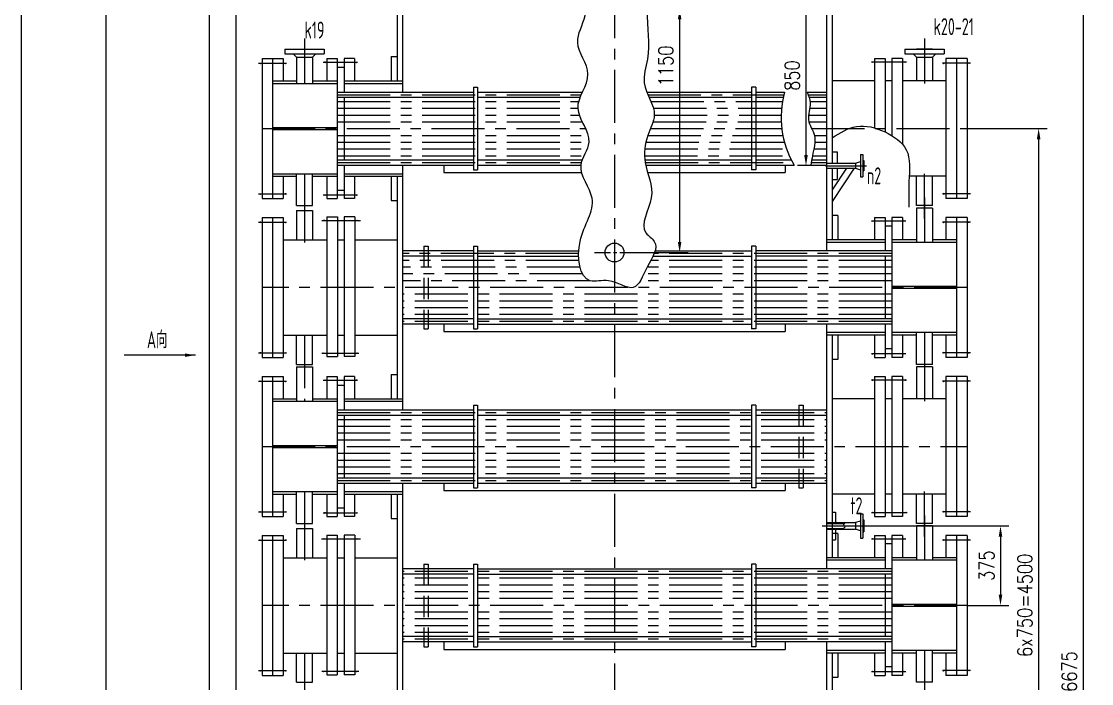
# Model space of a CAD drawing. Header units: millimetres. Extents: x -400 to 11480, y -400 to 24820.
# Drawn here: x -400 to 4649, y 9112 to 12236 of the extents above; entities that cross this region are included whole.
import ezdxf

# ---------------------------------------------------------------- set-up
doc = ezdxf.new("R2010")
doc.units = ezdxf.units.MM
doc.header["$LTSCALE"] = 200
doc.linetypes.add('CENTER', pattern=[2, 1.25, -0.25, 0.25, -0.25])
doc.linetypes.add('DASHED', pattern=[0.75, 0.5, -0.25])
for name, color, linetype in [('1轮廓实线层', 7, 'Continuous'), ('2细线层', 4, 'Continuous'), ('3中心线层', 1, 'CENTER'), ('4虚线层', 6, 'DASHED'), ('6文字层', 3, 'Continuous'), ('7标注层', 4, 'Continuous'), ('图框层', 7, 'Continuous')]:
    doc.layers.add(name, color=color, linetype=linetype)
doc.styles.add('PC_TEXTSTYLE', font='isocp.shx', dxfattribs={"width": 0.8, "bigfont": 'hzfs.shx'})
doc.styles.add('TH_GBDIM', font='romans.shx', dxfattribs={"width": 0.8, "bigfont": 'gbcbig.shx'})
doc.dimstyles.new('TH_GBDIM', dxfattribs={"dimscale": 20, "dimtxt": 3.5, "dimasz": 2.5, "dimexe": 2, "dimexo": 0, "dimgap": 1.5, "dimtad": 1, "dimdec": 1, "dimzin": 0, "dimdsep": 46, "dimtxsty": 'TH_GBDIM', "dimcen": 2.5, "dimclrd": 130, "dimclre": 130, "dimclrt": 3, "dimadec": 0, "dimazin": 0, "dimtfac": 0.714286, "dimtdec": 1, "dimtmove": 0, "dimatfit": 3, "dimfxl": 0, "dimtzin": 0, "dimlwd": -1, "dimlwe": -1, "dimarcsym": 0})

# ---------------------------------------------------------------- blocks, each defined once
blk = doc.blocks.new('*D36')
at = {"layer": '7标注层', "color": 130}
for p, q in [((3398.1, 12405.7), (3261.3, 12405.7)), ((3301.3, 12355.7), (3301.3, 11605.7)), ((3398.1, 11555.7), (3261.3, 11555.7))]:
    blk.add_line(p, q, dxfattribs=at)
for points in [[(3293, 12355.7), (3309.7, 12355.7), (3301.3, 12405.7)], [(3293, 11605.7), (3309.7, 11605.7), (3301.3, 11555.7)]]:
    blk.add_solid(points, dxfattribs=at)
at = {"layer": 'Defpoints', "color": 0}
for p in [(3398.1, 12405.7), (3301.3, 11555.7), (3398.1, 11555.7)]:
    blk.add_point(p, dxfattribs=at)
at = {"layer": '7标注层', "color": 3, "insert": (3236.3, 11980.7), "char_height": 70, "attachment_point": 5, "rotation": 90, "style": 'TH_GBDIM'}
blk.add_mtext('850{}{}', dxfattribs=at)
blk = doc.blocks.new('*D37')
at = {"layer": '7标注层', "color": 130}
for p, q in [((3603.9, 9855.7), (4258.9, 9855.7)), ((4218.9, 9805.7), (4218.9, 9530.7)), ((4061.1, 9480.7), (4258.9, 9480.7))]:
    blk.add_line(p, q, dxfattribs=at)
for points in [[(4210.5, 9805.7), (4227.2, 9805.7), (4218.9, 9855.7)], [(4210.5, 9530.7), (4227.2, 9530.7), (4218.9, 9480.7)]]:
    blk.add_solid(points, dxfattribs=at)
at = {"layer": 'Defpoints', "color": 0}
for p in [(3603.9, 9855.7), (4061.1, 9480.7), (4218.9, 9480.7)]:
    blk.add_point(p, dxfattribs=at)
at = {"layer": '7标注层', "color": 3, "insert": (4153.9, 9668.2), "char_height": 70, "attachment_point": 5, "rotation": 90, "style": 'TH_GBDIM'}
blk.add_mtext('375{}{}', dxfattribs=at)
blk = doc.blocks.new('*D38')
at = {"layer": '7标注层', "color": 130}
for p, q in [((4061.1, 11730.7), (4438.8, 11730.7)), ((4398.8, 11680.7), (4398.8, 7280.7)), ((4061.1, 7230.7), (4438.8, 7230.7))]:
    blk.add_line(p, q, dxfattribs=at)
for points in [[(4390.5, 11680.7), (4407.1, 11680.7), (4398.8, 11730.7)], [(4390.5, 7280.7), (4407.1, 7280.7), (4398.8, 7230.7)]]:
    blk.add_solid(points, dxfattribs=at)
at = {"layer": 'Defpoints', "color": 0}
for p in [(4061.1, 11730.7), (4061.1, 7230.7), (4398.8, 7230.7)]:
    blk.add_point(p, dxfattribs=at)
at = {"layer": '7标注层', "color": 3, "insert": (4333.8, 9480.7), "char_height": 70, "attachment_point": 5, "rotation": 90, "style": 'TH_GBDIM'}
blk.add_mtext('6x750=4500{}{}', dxfattribs=at)
blk = doc.blocks.new('*D149')
at = {"layer": '7标注层', "color": 130}
for p, q in [((1770.1, 22841.7), (572.2, 22841.7)), ((612.2, 22791.7), (612.2, 4080.7)), ((1234.1, 4030.7), (572.2, 4030.7))]:
    blk.add_line(p, q, dxfattribs=at)
for points in [[(603.9, 22791.7), (620.5, 22791.7), (612.2, 22841.7)], [(603.9, 4080.7), (620.5, 4080.7), (612.2, 4030.7)]]:
    blk.add_solid(points, dxfattribs=at)
at = {"layer": 'Defpoints', "color": 0}
for p in [(1770.1, 22841.7), (612.2, 4030.7), (1234.1, 4030.7)]:
    blk.add_point(p, dxfattribs=at)
at = {"layer": '7标注层', "color": 3, "insert": (547.2, 13436.2), "char_height": 70, "attachment_point": 5, "rotation": 90, "style": 'TH_GBDIM'}
blk.add_mtext('18811{}{}', dxfattribs=at)
blk = doc.blocks.new('*D150')
at = {"layer": '7标注层', "color": 130}
for p, q in [((2310.6, 23907.2), (445.3, 23907.2)), ((485.3, 23857.2), (485.3, 4080.7)), ((1234.1, 4030.7), (445.3, 4030.7))]:
    blk.add_line(p, q, dxfattribs=at)
for points in [[(477, 23857.2), (493.7, 23857.2), (485.3, 23907.2)], [(477, 4080.7), (493.7, 4080.7), (485.3, 4030.7)]]:
    blk.add_solid(points, dxfattribs=at)
at = {"layer": 'Defpoints', "color": 0}
for p in [(2310.6, 23907.2), (485.3, 4030.7), (1234.1, 4030.7)]:
    blk.add_point(p, dxfattribs=at)
at = {"layer": '7标注层', "color": 3, "insert": (420.3, 13968.9), "char_height": 70, "attachment_point": 5, "rotation": 90, "style": 'TH_GBDIM'}
blk.add_mtext('19891{}{}', dxfattribs=at)
blk = doc.blocks.new('*D172')
at = {"layer": '7标注层', "color": 130}
for p, q in [((3398.1, 12505.7), (4648.6, 12505.7)), ((4608.6, 12455.7), (4608.6, 5880.7)), ((3424.1, 5830.7), (4648.6, 5830.7))]:
    blk.add_line(p, q, dxfattribs=at)
for points in [[(4600.3, 12455.7), (4616.9, 12455.7), (4608.6, 12505.7)], [(4600.3, 5880.7), (4616.9, 5880.7), (4608.6, 5830.7)]]:
    blk.add_solid(points, dxfattribs=at)
at = {"layer": 'Defpoints', "color": 0}
for p in [(3398.1, 12505.7), (3424.1, 5830.7), (4608.6, 5830.7)]:
    blk.add_point(p, dxfattribs=at)
at = {"layer": '7标注层', "color": 3, "insert": (4543.6, 9168.2), "char_height": 70, "attachment_point": 5, "rotation": 90, "style": 'TH_GBDIM'}
blk.add_mtext('6675{}{}', dxfattribs=at)
blk = doc.blocks.new('*D199')
at = {"layer": '7标注层', "color": 130}
for p, q in [((2492.6, 12295.7), (2745.2, 12295.7)), ((2705.2, 12245.7), (2705.2, 11195.7)), ((2492.6, 11145.7), (2745.2, 11145.7))]:
    blk.add_line(p, q, dxfattribs=at)
for points in [[(2696.9, 12245.7), (2713.5, 12245.7), (2705.2, 12295.7)], [(2696.9, 11195.7), (2713.5, 11195.7), (2705.2, 11145.7)]]:
    blk.add_solid(points, dxfattribs=at)
at = {"layer": 'Defpoints', "color": 0}
for p in [(2492.6, 12295.7), (2492.6, 11145.7), (2705.2, 11145.7)]:
    blk.add_point(p, dxfattribs=at)
at = {"layer": '7标注层', "color": 3, "insert": (2640.2, 12026.4), "char_height": 70, "attachment_point": 5, "rotation": 90, "style": 'TH_GBDIM'}
blk.add_mtext('1150', dxfattribs=at)

msp = doc.modelspace()

# ---------------------------------------------------------------- linework, layer by layer
at = {"layer": '1轮廓实线层'}
for p, q in [((1372.08, 12706.45), (1372.08, 11955.69)), ((1398.08, 12706.45), (1398.08, 11903.19)), ((3398.08, 12706.45), (3398.08, 11153.19)), ((3424.08, 12393.19), (3424.08, 11568.19)), ((843.08, 12105.69), (1028.08, 12105.69)), ((843.08, 12105.69), (843.08, 12083.69)), ((843.08, 12083.69), (1028.08, 12083.69)), ((881.58, 12083.69), (897.58, 12067.69)), ((897.58, 12105.69), (973.58, 12105.69)), ((897.58, 12067.69), (897.58, 11943.69)), ((897.58, 12067.69), (973.58, 12067.69)), ((989.58, 12083.69), (973.58, 12067.69)), ((973.58, 12067.69), (973.58, 11943.69)), ((1028.08, 12105.69), (1028.08, 12083.69)), ((1344.08, 12070.69), (1344.08, 11955.69)), ((1344.08, 12070.69), (1372.08, 12070.69)), ((3768.08, 12105.69), (3953.08, 12105.69)), ((3768.08, 12105.69), (3768.08, 12083.69)), ((3768.08, 12083.69), (3953.08, 12083.69)), ((3806.58, 12083.69), (3822.58, 12067.69)), ((3898.58, 12105.69), (3822.58, 12105.69)), ((3822.58, 12105.69), (3898.58, 12105.69)), ((3822.58, 12067.69), (3822.58, 11955.69)), ((3822.58, 12067.69), (3898.58, 12067.69)), ((3914.58, 12083.69), (3898.58, 12067.69)), ((3898.58, 12067.69), (3898.58, 11955.69)), ((3953.08, 12105.69), (3953.08, 12083.69)), ((735.08, 12060.69), (735.08, 11400.69)), ((735.08, 12060.69), (835.08, 12060.69)), ((785.08, 12060.69), (785.08, 11400.69)), ((785.08, 12060.69), (785.08, 11400.69)), ((835.08, 12060.69), (835.08, 11955.69)), ((1040.08, 12060.69), (1040.08, 11955.69)), ((1040.08, 12060.69), (1090.08, 12060.69)), ((1090.08, 12060.69), (1090.08, 11400.69)), ((1090.08, 12060.69), (1090.08, 11955.69)), ((1090.08, 12020.69), (1122.08, 12020.69)), ((1122.08, 12060.69), (1122.08, 11903.19)), ((1172.08, 12060.69), (1122.08, 12060.69)), ((1172.08, 12060.69), (1172.08, 11955.69)), ((3624.08, 12060.69), (3624.08, 11733.91)), ((3624.08, 12060.69), (3674.08, 12060.69)), ((3674.08, 12060.69), (3674.08, 11714.76)), ((3706.11, 12060.69), (3706.11, 11697.74)), ((3756.11, 12060.69), (3706.11, 12060.69)), ((3756.11, 12060.69), (3756.11, 11657.33)), ((3961.08, 12060.69), (3961.08, 11400.69)), ((4061.08, 12060.69), (3961.08, 12060.69)), ((4011.08, 12060.69), (4011.08, 11400.69)), ((4011.08, 12060.69), (4011.08, 11400.69)), ((4061.08, 12060.69), (4061.08, 11400.69)), ((785.08, 11955.69), (897.58, 11955.69)), ((785.08, 11943.69), (1090.08, 11943.69)), ((973.58, 11955.69), (1090.08, 11955.69)), ((1122.08, 11955.69), (1398.08, 11955.69)), ((1122.08, 11943.69), (1398.08, 11943.69)), ((1732.08, 11925.69), (1732.08, 11535.7)), ((1732.08, 11925.69), (1752.08, 11925.69)), ((1752.08, 11925.69), (1752.08, 11535.7)), ((3044.08, 11925.69), (3044.08, 11535.7)), ((3064.08, 11925.69), (3044.08, 11925.69)), ((3064.08, 11925.69), (3064.08, 11535.7)), ((3624.08, 11955.69), (3424.08, 11955.69)), ((3706.11, 11955.69), (3674.08, 11955.69)), ((3847.08, 11955.69), (3756.11, 11955.69)), ((3961.08, 11955.69), (3835.08, 11955.69)), ((1090.08, 11903.19), (1732.08, 11903.19)), ((1090.08, 11878.19), (1732.08, 11878.19)), ((1122.08, 11878.19), (1122.08, 11583.19)), ((1752.08, 11903.19), (2247.03, 11903.19)), ((1752.08, 11878.19), (2236.43, 11878.19)), ((2550.5, 11903.19), (3044.08, 11903.19)), ((2561.18, 11878.19), (3044.08, 11878.19)), ((3064.08, 11903.19), (3200.21, 11903.19)), ((3064.08, 11878.19), (3194.1, 11878.19)), ((3306.75, 11903.19), (3398.08, 11903.19)), ((3315.58, 11878.19), (3398.08, 11878.19)), ((785.08, 11735.69), (1090.08, 11735.69)), ((785.08, 11725.69), (1090.08, 11725.69)), ((3424.08, 11620.69), (3448.08, 11620.69)), ((3448.08, 11620.69), (3448.08, 11568.19)), ((1090.08, 11583.19), (1732.08, 11583.19)), ((1752.08, 11583.19), (2246.54, 11583.19)), ((2541.39, 11583.19), (3044.08, 11583.19)), ((3064.08, 11583.19), (3231.31, 11583.19)), ((3328.24, 11583.19), (3398.08, 11583.19)), ((3398.08, 11568.19), (3534.08, 11568.19)), ((3534.08, 11568.19), (3558.08, 11575.69)), ((3534.08, 11568.19), (3534.08, 11543.19)), ((3558.08, 11608.19), (3558.08, 11503.19)), ((3558.08, 11608.19), (3570.08, 11608.19)), ((3570.08, 11608.19), (3570.08, 11503.19)), ((3570.08, 11580.69), (3574.08, 11580.69)), ((3574.08, 11580.69), (3574.08, 11530.69)), ((785.08, 11517.69), (1090.08, 11517.69)), ((897.58, 11367.69), (897.58, 11517.69)), ((973.58, 11367.69), (973.58, 11517.69)), ((1090.08, 11558.19), (1732.08, 11558.19)), ((1122.08, 11558.19), (1122.08, 11400.69)), ((1122.08, 11517.69), (1398.08, 11517.69)), ((1398.08, 11558.19), (1398.08, 10403.19)), ((1593.08, 11558.19), (1593.08, 11522.69)), ((1593.08, 11522.69), (2243.33, 11522.69)), ((1732.08, 11535.7), (1752.08, 11535.7)), ((1752.08, 11558.19), (2240.18, 11558.19)), ((2545.52, 11558.19), (3044.08, 11558.19)), ((2554.75, 11522.69), (3203.08, 11522.69)), ((3064.08, 11535.7), (3044.08, 11535.7)), ((3064.08, 11558.19), (3244.76, 11558.19)), ((3203.08, 11558.19), (3203.08, 11522.69)), ((3324.46, 11558.19), (3398.08, 11558.19)), ((3398.08, 11543.19), (3534.08, 11543.19)), ((3527.81, 11543.19), (3424.08, 11387.23)), ((3491.78, 11543.19), (3424.08, 11441.41)), ((3424.08, 11543.19), (3424.08, 11205.69)), ((3448.08, 11543.19), (3448.08, 11490.69)), ((3534.08, 11543.19), (3558.08, 11535.69)), ((3570.08, 11530.69), (3574.08, 11530.69)), ((785.08, 11505.69), (897.58, 11505.69)), ((835.08, 11505.69), (835.08, 11400.69)), ((973.58, 11505.69), (1090.08, 11505.69)), ((1040.08, 11505.69), (1040.08, 11400.69)), ((1090.08, 11505.69), (1090.08, 11400.69)), ((1122.08, 11505.69), (1398.08, 11505.69)), ((1172.08, 11505.69), (1172.08, 11400.69)), ((1344.08, 11505.69), (1344.08, 11390.69)), ((1372.08, 11505.69), (1372.08, 10455.69)), ((3424.08, 11490.69), (3448.08, 11490.69)), ((3558.08, 11503.19), (3570.08, 11503.19)), ((3847.08, 11505.69), (3788.31, 11505.69)), ((3822.58, 11367.69), (3822.58, 11505.69)), ((3961.08, 11505.69), (3835.08, 11505.69)), ((3898.58, 11367.69), (3898.58, 11505.69)), ((1090.08, 11440.69), (1122.08, 11440.69)), ((735.08, 11400.69), (835.08, 11400.69)), ((897.58, 11367.69), (973.58, 11367.69)), ((1040.08, 11400.69), (1090.08, 11400.69)), ((1172.08, 11400.69), (1122.08, 11400.69)), ((1344.08, 11390.69), (1372.08, 11390.69)), ((3898.58, 11367.69), (3822.58, 11367.69)), ((4061.08, 11400.69), (3961.08, 11400.69)), ((735.08, 11310.69), (735.08, 10650.69)), ((735.08, 11310.69), (835.08, 11310.69)), ((785.08, 11310.69), (785.08, 10650.69)), ((785.08, 11310.69), (785.08, 10650.69)), ((835.08, 11310.69), (835.08, 10650.69)), ((897.58, 11343.69), (973.58, 11343.69)), ((897.58, 11343.69), (897.58, 11205.69)), ((973.58, 11343.69), (973.58, 11205.69)), ((1040.39, 11314.55), (1040.39, 10654.55)), ((1040.39, 11314.55), (1090.39, 11314.55)), ((1090.39, 11314.55), (1090.39, 10654.55)), ((1122.42, 11314.55), (1122.42, 10654.55)), ((1172.42, 11314.55), (1122.42, 11314.55)), ((1172.42, 11314.55), (1172.42, 10654.55)), ((3452.08, 11320.69), (3424.08, 11320.69)), ((3452.08, 11320.69), (3452.08, 11205.69)), ((3624.08, 11310.69), (3624.08, 11205.69)), ((3624.08, 11310.69), (3674.08, 11310.69)), ((3674.08, 11310.69), (3674.08, 11153.19)), ((3706.08, 11310.69), (3706.08, 10650.69)), ((3756.08, 11310.69), (3706.08, 11310.69)), ((3706.08, 11310.69), (3706.08, 11205.69)), ((3756.08, 11310.69), (3756.08, 11205.69)), ((3822.58, 11355.69), (3822.58, 11193.69)), ((3898.58, 11355.69), (3822.58, 11355.69)), ((3898.58, 11355.69), (3898.58, 11193.69)), ((3961.08, 11310.69), (3961.08, 11205.69)), ((4061.08, 11310.69), (3961.08, 11310.69)), ((4011.08, 11310.69), (4011.08, 10650.69)), ((4011.08, 11310.69), (4011.08, 10650.69)), ((4061.08, 11310.69), (4061.08, 10650.69)), ((3706.08, 11270.69), (3674.08, 11270.69)), ((835.08, 11205.69), (961.08, 11205.69)), ((949.08, 11205.69), (1040.39, 11205.69)), ((1090.39, 11205.69), (1112.26, 11205.69)), ((1112.26, 11205.69), (1122.42, 11205.69)), ((1172.42, 11205.69), (1372.08, 11205.69)), ((1732.08, 11175.69), (1732.08, 10785.7)), ((1732.08, 11175.69), (1752.08, 11175.69)), ((1752.08, 11175.69), (1752.08, 10785.7)), ((3044.08, 11175.69), (3044.08, 10785.7)), ((3064.08, 11175.69), (3044.08, 11175.69)), ((3064.08, 11175.69), (3064.08, 10785.7)), ((3674.08, 11205.69), (3398.08, 11205.69)), ((3674.08, 11193.69), (3398.08, 11193.69)), ((3822.58, 11205.69), (3706.08, 11205.69)), ((4011.08, 11193.69), (3706.08, 11193.69)), ((4011.08, 11205.69), (3898.58, 11205.69)), ((1732.08, 11153.19), (1398.08, 11153.19)), ((1732.08, 11128.19), (1398.08, 11128.19)), ((1752.08, 11153.19), (2229.3, 11153.19)), ((1752.08, 11128.19), (2228.76, 11128.19)), ((2579.08, 11128.19), (3044.08, 11128.19)), ((2589.18, 11153.19), (3044.08, 11153.19)), ((3706.08, 11153.19), (3064.08, 11153.19)), ((3706.08, 11128.19), (3064.08, 11128.19)), ((3674.08, 11128.19), (3674.08, 10833.19)), ((4011.08, 10985.69), (3706.08, 10985.69)), ((4011.08, 10975.69), (3706.08, 10975.69)), ((1732.08, 10833.19), (1398.08, 10833.19)), ((1732.08, 10808.19), (1398.08, 10808.19)), ((1593.08, 10808.19), (1593.08, 10772.69)), ((1752.08, 10833.19), (3044.08, 10833.19)), ((1752.08, 10808.19), (3044.08, 10808.19)), ((3706.08, 10833.19), (3064.08, 10833.19)), ((3706.08, 10808.19), (3064.08, 10808.19)), ((3203.08, 10808.19), (3203.08, 10772.69)), ((3398.08, 10808.19), (3398.08, 9653.19)), ((3674.08, 10808.19), (3674.08, 10650.69)), ((835.08, 10755.69), (961.08, 10755.69)), ((897.58, 10617.69), (897.58, 10755.69)), ((949.08, 10755.69), (1040.39, 10755.69)), ((973.58, 10617.69), (973.58, 10755.69)), ((1090.39, 10755.69), (1112.26, 10755.69)), ((1112.26, 10755.69), (1122.42, 10755.69)), ((1172.42, 10755.69), (1372.08, 10755.69)), ((1593.08, 10772.69), (3203.08, 10772.69)), ((1732.08, 10785.7), (1752.08, 10785.7)), ((3064.08, 10785.7), (3044.08, 10785.7)), ((3674.08, 10767.69), (3398.08, 10767.69)), ((3674.08, 10755.69), (3398.08, 10755.69)), ((3424.08, 10755.69), (3424.08, 9705.69)), ((3452.08, 10755.69), (3452.08, 10640.69)), ((3624.08, 10755.69), (3624.08, 10650.69)), ((4011.08, 10767.69), (3706.08, 10767.69)), ((3822.58, 10755.69), (3706.08, 10755.69)), ((3706.08, 10755.69), (3706.08, 10650.69)), ((3756.08, 10755.69), (3756.08, 10650.69)), ((3822.58, 10617.69), (3822.58, 10767.69)), ((3898.58, 10617.69), (3898.58, 10767.69)), ((4011.08, 10755.69), (3898.58, 10755.69)), ((3961.08, 10755.69), (3961.08, 10650.69)), ((1040.39, 10654.55), (1090.39, 10654.55)), ((1172.42, 10654.55), (1122.42, 10654.55)), ((3706.08, 10690.69), (3674.08, 10690.69)), ((735.08, 10650.69), (835.08, 10650.69)), ((897.58, 10617.69), (973.58, 10617.69)), ((897.58, 10605.69), (897.58, 10443.69)), ((897.58, 10605.69), (973.58, 10605.69)), ((973.58, 10605.69), (973.58, 10443.69)), ((3452.08, 10640.69), (3424.08, 10640.69)), ((3624.08, 10650.69), (3674.08, 10650.69)), ((3756.08, 10650.69), (3706.08, 10650.69)), ((3898.58, 10617.69), (3822.58, 10617.69)), ((3898.58, 10605.69), (3822.58, 10605.69)), ((3822.58, 10605.69), (3822.58, 10455.69)), ((3898.58, 10605.69), (3898.58, 10455.69)), ((4061.08, 10650.69), (3961.08, 10650.69)), ((735.08, 10560.69), (735.08, 9900.69)), ((735.08, 10560.69), (835.08, 10560.69)), ((785.08, 10560.69), (785.08, 9900.69)), ((785.08, 10560.69), (785.08, 9900.69)), ((835.08, 10560.69), (835.08, 10455.69)), ((1040.08, 10560.69), (1090.08, 10560.69)), ((1040.08, 10560.69), (1040.08, 10455.69)), ((1090.08, 10560.69), (1090.08, 9900.69)), ((1090.08, 10560.69), (1090.08, 10455.69)), ((1122.08, 10560.69), (1122.08, 10403.19)), ((1172.08, 10560.69), (1122.08, 10560.69)), ((1172.08, 10560.69), (1172.08, 10455.69)), ((1344.08, 10570.69), (1344.08, 10455.69)), ((1344.08, 10570.69), (1372.08, 10570.69)), ((3624.08, 10560.69), (3624.08, 9900.69)), ((3624.08, 10560.69), (3674.08, 10560.69)), ((3674.08, 10560.69), (3674.08, 9900.69)), ((3706.11, 10560.69), (3706.11, 9900.69)), ((3756.11, 10560.69), (3706.11, 10560.69)), ((3756.11, 10560.69), (3756.11, 10005.69)), ((3961.08, 10560.69), (3961.08, 9900.69)), ((4061.08, 10560.69), (3961.08, 10560.69)), ((4011.08, 10560.69), (4011.08, 9900.69)), ((4011.08, 10560.69), (4011.08, 9900.69)), ((4061.08, 10560.69), (4061.08, 9900.69)), ((1090.08, 10520.69), (1122.08, 10520.69)), ((785.08, 10455.69), (897.58, 10455.69)), ((973.58, 10455.69), (1090.08, 10455.69)), ((1122.08, 10455.69), (1398.08, 10455.69)), ((3624.08, 10455.69), (3424.08, 10455.69)), ((3706.11, 10455.69), (3674.08, 10455.69)), ((3847.08, 10455.69), (3756.11, 10455.69)), ((3961.08, 10455.69), (3835.08, 10455.69)), ((785.08, 10443.69), (1090.08, 10443.69)), ((1090.08, 10403.19), (1732.08, 10403.19)), ((1122.08, 10443.69), (1398.08, 10443.69)), ((1732.08, 10425.69), (1732.08, 10035.7)), ((1732.08, 10425.69), (1752.08, 10425.69)), ((1752.08, 10425.69), (1752.08, 10035.7)), ((1752.08, 10403.19), (3044.08, 10403.19)), ((3044.08, 10425.69), (3044.08, 10035.7)), ((3064.08, 10425.69), (3044.08, 10425.69)), ((3064.08, 10425.69), (3064.08, 10035.7)), ((3064.08, 10403.19), (3398.08, 10403.19)), ((1090.08, 10378.19), (1732.08, 10378.19)), ((1122.08, 10378.19), (1122.08, 10083.19)), ((1752.08, 10378.19), (3044.08, 10378.19)), ((3064.08, 10378.19), (3398.08, 10378.19)), ((785.08, 10235.69), (1090.08, 10235.69)), ((785.08, 10225.69), (1090.08, 10225.69)), ((1090.08, 10083.19), (1732.08, 10083.19)), ((1090.08, 10058.19), (1732.08, 10058.19)), ((1122.08, 10058.19), (1122.08, 9900.69)), ((1398.08, 10058.19), (1398.08, 8903.19)), ((1593.08, 10058.19), (1593.08, 10022.69)), ((1752.08, 10083.19), (3044.08, 10083.19)), ((1752.08, 10058.19), (3044.08, 10058.19)), ((3064.08, 10083.19), (3398.08, 10083.19)), ((3064.08, 10058.19), (3398.08, 10058.19)), ((3203.08, 10058.19), (3203.08, 10022.69)), ((785.08, 10017.69), (1090.08, 10017.69)), ((785.08, 10005.69), (897.58, 10005.69)), ((835.08, 10005.69), (835.08, 9900.69)), ((897.58, 9867.69), (897.58, 10017.69)), ((973.58, 9867.69), (973.58, 10017.69)), ((973.58, 10005.69), (1090.08, 10005.69)), ((1040.08, 10005.69), (1040.08, 9900.69)), ((1090.08, 10005.69), (1090.08, 9900.69)), ((1122.08, 10017.69), (1398.08, 10017.69)), ((1122.08, 10005.69), (1398.08, 10005.69)), ((1172.08, 10005.69), (1172.08, 9900.69)), ((1344.08, 10005.69), (1344.08, 9890.69)), ((1372.08, 10005.69), (1372.08, 8955.69)), ((1593.08, 10022.69), (3203.08, 10022.69)), ((1732.08, 10035.7), (1752.08, 10035.7)), ((3064.08, 10035.7), (3044.08, 10035.7)), ((3624.08, 10005.69), (3424.08, 10005.69)), ((3706.11, 10005.69), (3674.08, 10005.69)), ((3961.08, 10005.69), (3756.11, 10005.69)), ((3756.11, 10005.69), (3756.11, 9900.69)), ((3822.58, 9867.69), (3822.58, 10005.69)), ((3898.58, 9867.69), (3898.58, 10005.69)), ((735.08, 9900.69), (835.08, 9900.69)), ((1040.08, 9900.69), (1090.08, 9900.69)), ((1090.08, 9940.69), (1122.08, 9940.69)), ((1172.08, 9900.69), (1122.08, 9900.69)), ((3424.08, 9920.69), (3440.08, 9920.69)), ((3440.08, 9920.69), (3440.08, 9871.69)), ((3558.08, 9913.19), (3558.08, 9798.19)), ((3558.08, 9913.19), (3570.08, 9913.19)), ((3570.08, 9913.19), (3570.08, 9798.19)), ((3624.08, 9900.69), (3674.08, 9900.69)), ((3756.11, 9900.69), (3706.11, 9900.69)), ((4061.08, 9900.69), (3961.08, 9900.69)), ((897.58, 9867.69), (973.58, 9867.69)), ((1344.08, 9890.69), (1372.08, 9890.69)), ((3398.08, 9871.69), (3534.08, 9871.69)), ((3398.08, 9867.69), (3482.31, 9867.69)), ((3558.08, 9878.69), (3534.08, 9871.69)), ((3534.08, 9871.69), (3534.08, 9839.69)), ((3570.08, 9884.19), (3574.08, 9884.19)), ((3574.08, 9884.19), (3574.08, 9827.19)), ((3898.58, 9867.69), (3822.58, 9867.69)), ((3822.58, 9855.69), (3822.58, 9693.69)), ((3898.58, 9855.69), (3822.58, 9855.69)), ((3898.58, 9855.69), (3898.58, 9693.69)), ((735.08, 9810.69), (735.08, 9150.69)), ((735.08, 9810.69), (835.08, 9810.69)), ((785.08, 9810.69), (785.08, 9150.69)), ((785.08, 9810.69), (785.08, 9150.69)), ((835.08, 9810.69), (835.08, 9150.69)), ((897.58, 9843.69), (897.58, 9705.69)), ((897.58, 9843.69), (973.58, 9843.69)), ((973.58, 9843.69), (973.58, 9705.69)), ((1040.14, 9812.63), (1090.14, 9812.63)), ((1040.14, 9812.63), (1040.14, 9152.63)), ((1090.14, 9812.63), (1090.14, 9152.63)), ((1090.14, 9812.63), (1090.14, 9707.63)), ((1122.17, 9812.63), (1122.17, 9152.63)), ((1172.17, 9812.63), (1122.17, 9812.63)), ((1172.17, 9812.63), (1172.17, 9152.63)), ((3398.08, 9843.69), (3478.5, 9843.69)), ((3398.08, 9839.69), (3534.08, 9839.69)), ((3452.08, 9820.69), (3424.08, 9820.69)), ((3440.08, 9839.69), (3440.08, 9820.69)), ((3452.08, 9820.69), (3452.08, 9705.69)), ((3558.08, 9832.69), (3534.08, 9839.69)), ((3558.08, 9798.19), (3570.08, 9798.19)), ((3570.08, 9827.19), (3574.08, 9827.19)), ((3624.08, 9810.69), (3624.08, 9705.69)), ((3624.08, 9810.69), (3674.08, 9810.69)), ((3674.08, 9810.69), (3674.08, 9653.19)), ((3706.08, 9810.69), (3706.08, 9150.69)), ((3756.08, 9810.69), (3706.08, 9810.69)), ((3706.08, 9810.69), (3706.08, 9705.69)), ((3756.08, 9810.69), (3756.08, 9705.69)), ((3961.08, 9810.69), (3961.08, 9705.69)), ((4061.08, 9810.69), (3961.08, 9810.69)), ((4011.08, 9810.69), (4011.08, 9150.69)), ((4011.08, 9810.69), (4011.08, 9150.69)), ((4061.08, 9810.69), (4061.08, 9150.69)), ((3706.08, 9770.69), (3674.08, 9770.69)), ((835.08, 9705.69), (961.08, 9705.69)), ((949.08, 9705.69), (1040.14, 9705.69)), ((1090.14, 9705.69), (1112.26, 9705.69)), ((1112.26, 9705.69), (1122.17, 9705.69)), ((1172.17, 9705.69), (1372.08, 9705.69)), ((3674.08, 9705.69), (3398.08, 9705.69)), ((3674.08, 9693.69), (3398.08, 9693.69)), ((3822.58, 9705.69), (3706.08, 9705.69)), ((4011.08, 9693.69), (3706.08, 9693.69)), ((4011.08, 9705.69), (3898.58, 9705.69)), ((1732.08, 9653.19), (1398.08, 9653.19)), ((1732.08, 9675.69), (1732.08, 9285.7)), ((1732.08, 9675.69), (1752.08, 9675.69)), ((1752.08, 9675.69), (1752.08, 9285.7)), ((1752.08, 9653.19), (3044.08, 9653.19)), ((3044.08, 9675.69), (3044.08, 9285.7)), ((3064.08, 9675.69), (3044.08, 9675.69)), ((3064.08, 9675.69), (3064.08, 9285.7)), ((3706.08, 9653.19), (3064.08, 9653.19)), ((1732.08, 9628.19), (1398.08, 9628.19)), ((1752.08, 9628.19), (3044.08, 9628.19)), ((3706.08, 9628.19), (3064.08, 9628.19)), ((3674.08, 9628.19), (3674.08, 9333.19)), ((4011.08, 9485.69), (3706.08, 9485.69)), ((4011.08, 9475.69), (3706.08, 9475.69)), ((1732.08, 9333.19), (1398.08, 9333.19)), ((1732.08, 9308.19), (1398.08, 9308.19)), ((1593.08, 9308.19), (1593.08, 9272.69)), ((1752.08, 9333.19), (3044.08, 9333.19)), ((1752.08, 9308.19), (3044.08, 9308.19)), ((3706.08, 9333.19), (3064.08, 9333.19)), ((3706.08, 9308.19), (3064.08, 9308.19)), ((3203.08, 9308.19), (3203.08, 9272.69)), ((3398.08, 9308.19), (3398.08, 8153.19)), ((3674.08, 9308.19), (3674.08, 9150.69)), ((835.08, 9255.69), (961.08, 9255.69)), ((897.58, 9117.69), (897.58, 9255.69)), ((949.08, 9255.69), (1040.14, 9255.69)), ((973.58, 9117.69), (973.58, 9255.69)), ((1090.14, 9255.69), (1112.26, 9255.69)), ((1112.26, 9255.69), (1122.17, 9255.69)), ((1172.17, 9255.69), (1372.08, 9255.69)), ((1593.08, 9272.69), (3203.08, 9272.69)), ((1732.08, 9285.7), (1752.08, 9285.7)), ((3064.08, 9285.7), (3044.08, 9285.7)), ((3674.08, 9267.69), (3398.08, 9267.69)), ((3674.08, 9255.69), (3398.08, 9255.69)), ((3424.08, 9255.69), (3424.08, 8205.69)), ((3452.08, 9255.69), (3452.08, 9140.69)), ((3624.08, 9255.69), (3624.08, 9150.69)), ((4011.08, 9267.69), (3706.08, 9267.69)), ((3822.58, 9255.69), (3706.08, 9255.69)), ((3706.08, 9255.69), (3706.08, 9150.69)), ((3756.08, 9255.69), (3756.08, 9150.69)), ((3822.58, 9117.69), (3822.58, 9267.69)), ((3898.58, 9117.69), (3898.58, 9267.69)), ((4011.08, 9255.69), (3898.58, 9255.69)), ((3961.08, 9255.69), (3961.08, 9150.69)), ((3706.08, 9190.69), (3674.08, 9190.69)), ((735.08, 9150.69), (835.08, 9150.69)), ((1040.14, 9152.63), (1090.14, 9152.63)), ((1172.17, 9152.63), (1122.17, 9152.63)), ((3452.08, 9140.69), (3424.08, 9140.69)), ((3624.08, 9150.69), (3674.08, 9150.69)), ((3756.08, 9150.69), (3706.08, 9150.69)), ((4061.08, 9150.69), (3961.08, 9150.69)), ((897.58, 9117.69), (973.58, 9117.69)), ((3898.58, 9117.69), (3822.58, 9117.69))]:
    msp.add_line(p, q, dxfattribs=at)
msp.add_circle((2398.08, 11145.69), 44.5, dxfattribs=at)
msp.add_arc((3634.39, 11783.88), 450.28, 164.63399, 210.08018, dxfattribs=at)
msp.add_spline([(3306.75, 11903.19), (3320.33, 11852.54), (3313.22, 11771.3), (3340.83, 11698.69), (3331.75, 11602.69), (3324.46, 11558.19)], degree=3, dxfattribs=at)
at = {"layer": '2细线层'}
for p, q in [((-400, -400), (-400, 24820)), ((718.98, 12038.65), (851.19, 12038.65)), ((726.04, 12041.5), (727.86, 12036.49)), ((726.06, 12036.65), (727.83, 12041.33)), ((845.26, 12041.15), (847.07, 12036.14)), ((845.28, 12036.31), (847.05, 12040.99)), ((1023.98, 12043.65), (1185.85, 12043.65)), ((1031.04, 12046.51), (1032.86, 12041.5)), ((1031.06, 12041.66), (1032.83, 12046.34)), ((1180.99, 12046.16), (1182.8, 12041.15)), ((1181.01, 12041.31), (1182.78, 12046)), ((3775.56, 12043.65), (3610.32, 12043.65)), ((3615.18, 12046.16), (3613.37, 12041.15)), ((3615.16, 12041.31), (3613.39, 12046)), ((3770.6, 12046.16), (3768.79, 12041.15)), ((3770.58, 12041.31), (3768.81, 12046)), ((4077.19, 12038.65), (3944.98, 12038.65)), ((3950.91, 12041.15), (3949.1, 12036.14)), ((3950.89, 12036.31), (3949.12, 12040.99)), ((4070.12, 12041.5), (4068.31, 12036.49)), ((4070.1, 12036.65), (4068.33, 12041.33)), ((718.98, 11422.74), (851.19, 11422.74)), ((726.04, 11419.89), (727.86, 11424.9)), ((726.06, 11424.73), (727.83, 11420.05)), ((845.26, 11420.24), (847.07, 11425.25)), ((845.28, 11425.08), (847.05, 11420.4)), ((1023.98, 11417.73), (1185.85, 11417.73)), ((1031.04, 11414.88), (1032.86, 11419.89)), ((1031.06, 11419.73), (1032.83, 11415.04)), ((1180.99, 11415.23), (1182.8, 11420.24)), ((1181.01, 11420.07), (1182.78, 11415.39)), ((4077.19, 11422.74), (3944.98, 11422.74)), ((3950.91, 11420.24), (3949.1, 11425.25)), ((3950.89, 11425.08), (3949.12, 11420.4)), ((4070.12, 11419.89), (4068.31, 11424.9)), ((4070.1, 11424.73), (4068.33, 11420.05)), ((718.98, 11288.65), (851.19, 11288.65)), ((726.04, 11291.5), (727.86, 11286.49)), ((726.06, 11286.65), (727.83, 11291.33)), ((845.26, 11291.15), (847.07, 11286.14)), ((845.28, 11286.31), (847.05, 11290.99)), ((1016.58, 11297.51), (1200.37, 11297.51)), ((1025.9, 11300.01), (1027.71, 11295)), ((1025.92, 11295.17), (1027.69, 11299.85)), ((1181.32, 11300.01), (1183.13, 11295)), ((1181.34, 11295.17), (1183.11, 11299.85)), ((3772.19, 11293.65), (3610.32, 11293.65)), ((3615.18, 11296.16), (3613.37, 11291.15)), ((3615.16, 11291.31), (3613.39, 11296)), ((3765.12, 11296.51), (3763.31, 11291.5)), ((3765.1, 11291.66), (3763.33, 11296.34)), ((4077.19, 11288.65), (3944.98, 11288.65)), ((3950.91, 11291.15), (3949.1, 11286.14)), ((3950.89, 11286.31), (3949.12, 11290.99)), ((4070.12, 11291.5), (4068.31, 11286.49)), ((4070.1, 11286.65), (4068.33, 11291.33)), ((718.98, 10672.74), (851.19, 10672.74)), ((726.04, 10669.89), (727.86, 10674.9)), ((726.06, 10674.73), (727.83, 10670.05)), ((845.26, 10670.24), (847.07, 10675.25)), ((845.28, 10675.08), (847.05, 10670.4)), ((1017, 10671.59), (1191.72, 10671.59)), ((1023.11, 10669.08), (1024.92, 10674.09)), ((1023.13, 10673.93), (1024.9, 10669.25)), ((1181.32, 10669.08), (1183.13, 10674.09)), ((1181.34, 10673.93), (1183.11, 10669.25)), ((3772.19, 10667.73), (3610.32, 10667.73)), ((3615.18, 10665.23), (3613.37, 10670.24)), ((3615.16, 10670.07), (3613.39, 10665.39)), ((3765.12, 10664.88), (3763.31, 10669.89)), ((3765.1, 10669.73), (3763.33, 10665.04)), ((4077.19, 10672.74), (3944.98, 10672.74)), ((3950.91, 10670.24), (3949.1, 10675.25)), ((3950.89, 10675.08), (3949.12, 10670.4)), ((4070.12, 10669.89), (4068.31, 10674.9)), ((4070.1, 10674.73), (4068.33, 10670.05)), ((718.98, 10538.65), (851.19, 10538.65)), ((726.04, 10541.5), (727.86, 10536.49)), ((726.06, 10536.65), (727.83, 10541.33)), ((845.26, 10541.15), (847.07, 10536.14)), ((845.28, 10536.31), (847.05, 10540.99)), ((1023.98, 10543.65), (1185.85, 10543.65)), ((1031.04, 10546.51), (1032.86, 10541.5)), ((1031.06, 10541.66), (1032.83, 10546.34)), ((1180.99, 10546.16), (1182.8, 10541.15)), ((1181.01, 10541.31), (1182.78, 10546)), ((3775.56, 10543.65), (3610.32, 10543.65)), ((3615.18, 10546.16), (3613.37, 10541.15)), ((3615.16, 10541.31), (3613.39, 10546)), ((3770.6, 10546.16), (3768.79, 10541.15)), ((3770.58, 10541.31), (3768.81, 10546)), ((4077.19, 10538.65), (3944.98, 10538.65)), ((3950.91, 10541.15), (3949.1, 10536.14)), ((3950.89, 10536.31), (3949.12, 10540.99)), ((4070.12, 10541.5), (4068.31, 10536.49)), ((4070.1, 10536.65), (4068.33, 10541.33)), ((718.98, 9922.74), (851.19, 9922.74)), ((726.04, 9919.89), (727.86, 9924.9)), ((726.06, 9924.73), (727.83, 9920.05)), ((845.26, 9920.24), (847.07, 9925.25)), ((845.28, 9925.08), (847.05, 9920.4)), ((1023.98, 9917.73), (1185.85, 9917.73)), ((1031.04, 9914.88), (1032.86, 9919.89)), ((1031.06, 9919.73), (1032.83, 9915.04)), ((1180.99, 9915.23), (1182.8, 9920.24)), ((1181.01, 9920.07), (1182.78, 9915.39)), ((3778.79, 9917.73), (3610.32, 9917.73)), ((3615.18, 9915.23), (3613.37, 9920.24)), ((3615.16, 9920.07), (3613.39, 9915.39)), ((3773.39, 9915.23), (3771.58, 9920.24)), ((3773.37, 9920.07), (3771.6, 9915.39)), ((4077.19, 9922.74), (3944.98, 9922.74)), ((3950.91, 9920.24), (3949.1, 9925.25)), ((3950.89, 9925.08), (3949.12, 9920.4)), ((4070.12, 9919.89), (4068.31, 9924.9)), ((4070.1, 9924.73), (4068.33, 9920.05)), ((1016.33, 9795.59), (1200.12, 9795.59)), ((1025.65, 9798.09), (1027.46, 9793.08)), ((1025.67, 9793.25), (1027.44, 9797.93)), ((1181.07, 9798.09), (1182.88, 9793.08)), ((1181.09, 9793.25), (1182.86, 9797.93)), ((3615.18, 9796.16), (3613.37, 9791.15)), ((3615.16, 9791.31), (3613.39, 9796)), ((3765.12, 9796.51), (3763.31, 9791.5)), ((3765.1, 9791.66), (3763.33, 9796.34)), ((718.98, 9788.65), (851.19, 9788.65)), ((726.04, 9791.5), (727.86, 9786.49)), ((726.06, 9786.65), (727.83, 9791.33)), ((845.26, 9791.15), (847.07, 9786.14)), ((845.28, 9786.31), (847.05, 9790.99)), ((3772.19, 9793.65), (3610.32, 9793.65)), ((4077.19, 9788.65), (3944.98, 9788.65)), ((3950.91, 9791.15), (3949.1, 9786.14)), ((3950.89, 9786.31), (3949.12, 9790.99)), ((4070.12, 9791.5), (4068.31, 9786.49)), ((4070.1, 9786.65), (4068.33, 9791.33)), ((718.98, 9172.74), (851.19, 9172.74)), ((726.04, 9169.89), (727.86, 9174.9)), ((726.06, 9174.73), (727.83, 9170.05)), ((845.26, 9170.24), (847.07, 9175.25)), ((845.28, 9175.08), (847.05, 9170.4)), ((1016.74, 9169.67), (1191.46, 9169.67)), ((1022.86, 9167.16), (1024.67, 9172.17)), ((1022.88, 9172.01), (1024.65, 9167.33)), ((1181.07, 9167.16), (1182.88, 9172.17)), ((1181.09, 9172.01), (1182.86, 9167.33)), ((3772.19, 9167.73), (3610.32, 9167.73)), ((3615.18, 9165.23), (3613.37, 9170.24)), ((3615.16, 9170.07), (3613.39, 9165.39)), ((3765.12, 9164.88), (3763.31, 9169.89)), ((3765.1, 9169.73), (3763.33, 9165.04)), ((4077.19, 9172.74), (3944.98, 9172.74)), ((3950.91, 9170.24), (3949.1, 9175.25)), ((3950.89, 9175.08), (3949.12, 9170.4)), ((4070.12, 9169.89), (4068.31, 9174.9)), ((4070.1, 9174.73), (4068.33, 9170.05))]:
    msp.add_line(p, q, dxfattribs=at)
for points in [[(2330.6, 12472.24), (2278.64, 12416.2), (2258.98, 12263.72), (2224.22, 12136.88), (2272.57, 11986.96), (2225.86, 11826.69), (2278.05, 11666.69), (2240.18, 11558.19), (2292.25, 11402.05), (2235.41, 11198.2), (2282.75, 11012.69), (2370.33, 11012.69), (2486.32, 10980.69), (2552.08, 11076.69), (2585.73, 11198.2), (2546.69, 11237.24), (2571.53, 11403.98), (2543.13, 11570.69), (2555.34, 11698.69), (2585.73, 11794.69), (2538.53, 11946.06), (2552.93, 12057.78), (2552.93, 12295.69), (2526.67, 12462.63), (2446.21, 12465.92), (2354.76, 12481.38), (2330.6, 12472.24)], [(3424.08, 11687.09), (3539.64, 11740.97), (3674.08, 11714.76), (3774.25, 11630.71), (3787.21, 11482.62), (3787.21, 11359.96)], [(3478.97, 9871.69), (3482.31, 9867.69), (3478.5, 9859.22), (3485.88, 9851.84), (3478.5, 9843.69), (3483.02, 9839.69)]]:
    msp.add_spline(points, degree=3, dxfattribs=at)
at = {"layer": '3中心线层'}
for p, q in [((2398.08, 24007.19), (2398.08, 4030.69)), ((935.58, 12155.69), (935.58, 11943.69)), ((3860.58, 12155.69), (3860.58, 11943.69)), ((1090.08, 11890.69), (2241.53, 11890.69)), ((2555.68, 11890.69), (3196.97, 11890.69)), ((3311.43, 11890.69), (3398.08, 11890.69)), ((1090.08, 11858.69), (2229.96, 11858.69)), ((1090.08, 11826.69), (2225.86, 11826.69)), ((2569.75, 11858.69), (3190.37, 11858.69)), ((2581.33, 11826.69), (3186.16, 11826.69)), ((3318.44, 11826.69), (3398.08, 11826.69)), ((3319.8, 11858.69), (3398.08, 11858.69)), ((1090.08, 11794.69), (2232.47, 11794.69)), ((2585.73, 11794.69), (3184.24, 11794.69)), ((3313.29, 11794.69), (3398.08, 11794.69)), ((735.08, 11730.69), (2262.09, 11730.69)), ((1090.08, 11762.69), (2246.3, 11762.69)), ((2568.02, 11730.69), (3187.27, 11730.69)), ((2579.98, 11762.69), (3184.61, 11762.69)), ((3314.99, 11762.69), (3398.08, 11762.69)), ((3328.05, 11730.69), (4061.08, 11730.69)), ((1090.08, 11698.69), (2274.5, 11698.69)), ((1090.08, 11666.69), (2278.05, 11666.69)), ((2546.14, 11666.69), (3199.63, 11666.69)), ((2555.34, 11698.69), (3192.25, 11698.69)), ((3340.83, 11698.69), (3398.08, 11698.69)), ((3343.28, 11666.69), (3398.08, 11666.69)), ((1090.08, 11634.69), (2269.47, 11634.69)), ((2541.04, 11634.69), (3209.55, 11634.69)), ((3338.6, 11634.69), (3398.08, 11634.69)), ((1090.08, 11602.69), (2254.83, 11602.69)), ((1090.08, 11570.69), (2242.55, 11570.69)), ((2540, 11602.69), (3222.18, 11602.69)), ((2543.13, 11570.69), (3237.78, 11570.69)), ((3326.3, 11570.69), (3398.08, 11570.69)), ((3331.75, 11602.69), (3398.08, 11602.69)), ((935.58, 11517.69), (935.58, 11305.69)), ((3393.91, 11555.69), (3586.07, 11555.69)), ((3860.58, 11305.69), (3860.58, 11517.69)), ((935.58, 11405.69), (935.58, 11193.69)), ((935.58, 11405.69), (935.58, 11193.69)), ((3860.58, 11405.69), (3860.58, 11193.69)), ((2228.78, 11140.69), (1398.08, 11140.69)), ((2229.82, 11108.69), (1398.08, 11108.69)), ((3706.08, 11108.69), (2569.09, 11108.69)), ((3706.08, 11140.69), (2584.68, 11140.69)), ((2234.98, 11076.69), (1398.08, 11076.69)), ((3706.08, 11076.69), (2552.08, 11076.69)), ((2246.74, 11044.69), (1398.08, 11044.69)), ((2282.75, 11012.69), (1398.08, 11012.69)), ((3706.08, 11012.69), (2520.15, 11012.69)), ((3706.08, 11044.69), (2536.65, 11044.69)), ((4061.08, 10980.69), (735.08, 10980.69)), ((3706.08, 10948.69), (1398.08, 10948.69)), ((3706.08, 10916.69), (1398.08, 10916.69)), ((3706.08, 10884.69), (1398.08, 10884.69)), ((3706.08, 10852.69), (1398.08, 10852.69)), ((3706.08, 10820.69), (1398.08, 10820.69)), ((935.58, 10755.69), (935.58, 10443.69)), ((3860.58, 10767.69), (3860.58, 10555.69)), ((3860.58, 10655.69), (3860.58, 10443.69)), ((3860.58, 10655.69), (3860.58, 10443.69)), ((1090.08, 10390.69), (3398.08, 10390.69)), ((1090.08, 10358.69), (3398.08, 10358.69)), ((1090.08, 10326.69), (3398.08, 10326.69)), ((1090.08, 10294.69), (3398.08, 10294.69)), ((1090.08, 10262.69), (3398.08, 10262.69)), ((735.08, 10230.69), (4061.08, 10230.69)), ((1090.08, 10198.69), (3398.08, 10198.69)), ((1090.08, 10166.69), (3398.08, 10166.69)), ((1090.08, 10134.69), (3398.08, 10134.69)), ((1090.08, 10102.69), (3398.08, 10102.69)), ((1090.08, 10070.69), (3398.08, 10070.69)), ((935.58, 10017.69), (935.58, 9805.69)), ((3860.58, 9805.69), (3860.58, 10017.69)), ((935.58, 9905.69), (935.58, 9693.69)), ((935.58, 9905.69), (935.58, 9693.69)), ((3860.58, 9905.69), (3860.58, 9693.69)), ((3378.08, 9855.69), (3603.94, 9855.69)), ((3706.08, 9640.69), (1398.08, 9640.69)), ((3706.08, 9608.69), (1398.08, 9608.69)), ((3706.08, 9576.69), (1398.08, 9576.69)), ((3706.08, 9544.69), (1398.08, 9544.69)), ((3706.08, 9512.69), (1398.08, 9512.69)), ((4061.08, 9480.69), (735.08, 9480.69)), ((3706.08, 9448.69), (1398.08, 9448.69)), ((3706.08, 9416.69), (1398.08, 9416.69)), ((3706.08, 9384.69), (1398.08, 9384.69)), ((3706.08, 9352.69), (1398.08, 9352.69)), ((3706.08, 9320.69), (1398.08, 9320.69)), ((935.58, 9255.69), (935.58, 8943.69)), ((3860.58, 9267.69), (3860.58, 9055.69)), ((3860.58, 9155.69), (3860.58, 8943.69)), ((3860.58, 9155.69), (3860.58, 8943.69))]:
    msp.add_line(p, q, dxfattribs=at)
at = {"layer": '3中心线层', "ltscale": 0.3}
msp.add_line((2303.58, 11145.69), (2492.58, 11145.69), dxfattribs=at)
at = {"layer": '4虚线层'}
for p, q in [((1498.29, 11175.69), (1518.29, 11175.69)), ((1498.29, 11175.69), (1498.29, 10785.7)), ((1518.29, 11175.69), (1518.29, 10785.7)), ((1498.29, 10785.7), (1518.29, 10785.7)), ((3267.88, 10425.69), (3287.88, 10425.69)), ((3267.88, 10425.69), (3267.88, 10035.7)), ((3287.88, 10425.69), (3287.88, 10035.7)), ((3267.88, 10035.7), (3287.88, 10035.7)), ((3440.08, 9820.69), (3440.08, 9790.69)), ((3424.08, 9790.69), (3440.08, 9790.69)), ((1498.29, 9675.69), (1518.29, 9675.69)), ((1498.29, 9675.69), (1498.29, 9285.7)), ((1518.29, 9675.69), (1518.29, 9285.7)), ((1498.29, 9285.7), (1518.29, 9285.7))]:
    msp.add_line(p, q, dxfattribs=at)
at = {"layer": '图框层'}
msp.add_line((0, 0), (0, 24420), dxfattribs=at)

# ---------------------------------------------------------------- texts
at = {"layer": '6文字层', "style": 'PC_TEXTSTYLE', "width": 0.667}
for s, p in [('k19', (935.58, 12155.69)), ('k20-21', (3903.42, 12171.72)), ('n2', (3588.83, 11467.94)), ('A向', (192.2, 10694.42)), ('t2', (3510.53, 9910.61))]:
    msp.add_text(s, height=80, dxfattribs=at).set_placement(p)

# ---------------------------------------------------------------- dimensions: what is measured, and where the dimension line sits
at = {"layer": '7标注层'}
for base, p1, p2, text, picture, middle in [((485.34, 4030.69), (2310.58, 23907.19), (1234.08, 4030.69), '19891{}{}', '*D150', (420.34, 13968.94)), ((612.2, 4030.69), (1770.08, 22841.69), (1234.08, 4030.69), '<>{}{}', '*D149', (547.2, 13436.19)), ((4608.61, 5830.69), (3398.08, 12505.69), (3424.08, 5830.69), '<>{}{}', '*D172', (4543.61, 9168.19)), ((3301.33, 11555.69), (3398.08, 12405.69), (3398.08, 11555.69), '<>{}{}', '*D36', (3236.33, 11980.69)), ((4218.88, 9480.69), (3603.94, 9855.69), (4061.08, 9480.69), '<>{}{}', '*D37', (4153.88, 9668.19))]:
    dim = msp.add_linear_dim(base=base, p1=p1, p2=p2, angle=90, text=text, dimstyle='TH_GBDIM', override={"dimgap": 1.5, "dimtad": 1, "dimjust": 0, "dimdec": 0, "dimlfac": 1, "dimse1": 0, "dimse2": 0, "dimsd1": 0, "dimsd2": 0}, dxfattribs=at)
    dim.commit()
    dim.dimension.update_dxf_attribs({"geometry": picture, "text_midpoint": middle})
dim = msp.add_linear_dim(base=(2705.19, 11145.69), p1=(2492.58, 12295.69), p2=(2492.58, 11145.69), angle=90, dimstyle='TH_GBDIM', override={"dimgap": 1.5, "dimtad": 1, "dimdec": 0, "dimlfac": 1, "dimse1": 0, "dimse2": 0, "dimsd1": 0, "dimsd2": 0}, dxfattribs=at)
dim.commit()
dim.dimension.update_dxf_attribs({"geometry": '*D199', "text_midpoint": (2705.19, 12026.39), "dimtype": 160})
dim = msp.add_linear_dim(base=(4398.79, 7230.69), p1=(4061.08, 11730.69), p2=(4061.08, 7230.69), angle=90, text='6x750=<>{}{}', dimstyle='TH_GBDIM', override={"dimgap": 1.5, "dimtad": 1, "dimjust": 0, "dimdec": 0, "dimlfac": 1, "dimse1": 0, "dimse2": 0, "dimsd1": 0, "dimsd2": 0}, dxfattribs=at)
dim.commit()
dim.dimension.update_dxf_attribs({"geometry": '*D38', "text_midpoint": (4398.79, 9480.69), "dimtype": 160})

# ---------------------------------------------------------------- leaders
at = {"layer": '1轮廓实线层'}
msp.add_leader([(421.13, 10661.52), (84.08, 10661.52)], dimstyle='TH_GBDIM', override={"dimgap": 1.5, "dimtad": 0}, dxfattribs=at)

doc.saveas('drawing.dxf')
